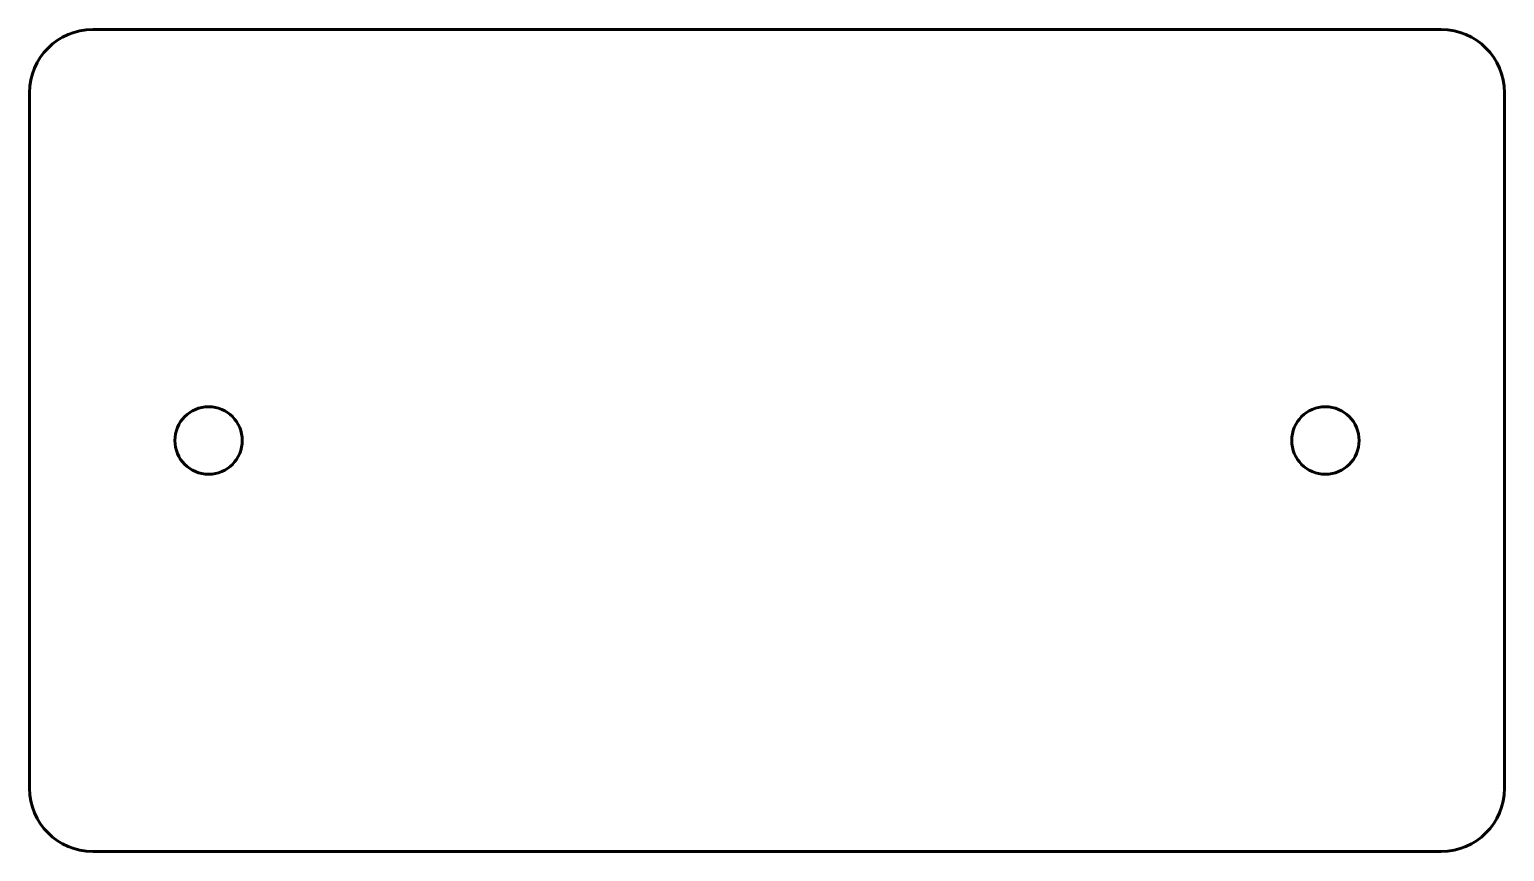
# Model space of a CAD drawing. Header units: millimetres. Extents: x 0 to 70, y 0 to 39.
import ezdxf

# ---------------------------------------------------------------- set-up
doc = ezdxf.new("R2010")
doc.units = ezdxf.units.MM
doc.linetypes.add('K5LT_BASIC', pattern=[0])

msp = doc.modelspace()

# ---------------------------------------------------------------- linework, layer by layer
at = {"color": 5, "linetype": 'K5LT_BASIC', "lineweight": 60, "true_color": 0x0000ff}
for p, q in [((67, 39), (3, 39)), ((0, 36), (0, 3)), ((70, 3), (70, 36)), ((3, 0), (67, 0))]:
    msp.add_line(p, q, dxfattribs=at)
for centre in [(8.5, 19.5), (61.5, 19.5)]:
    msp.add_circle(centre, 1.6, dxfattribs=at)
for centre, start, end in [((3, 36), 90, 180), ((67, 36), 0, 90), ((3, 3), 180, 270), ((67, 3), 270, 0)]:
    msp.add_arc(centre, 3, start, end, dxfattribs=at)

doc.saveas('drawing.dxf')
